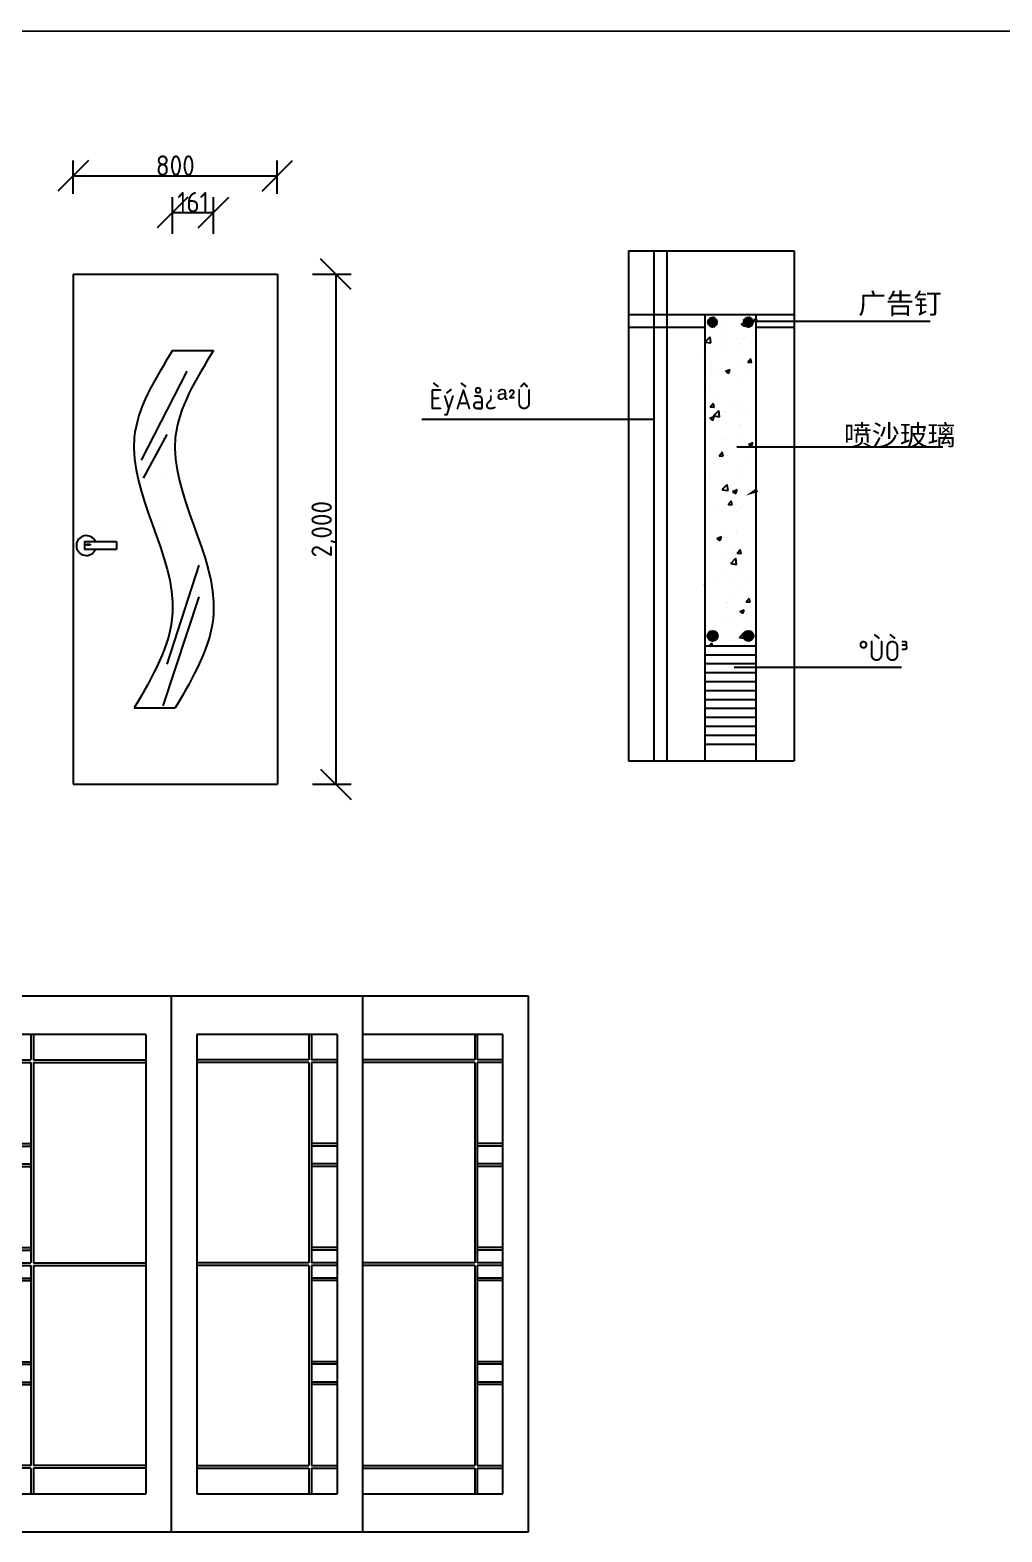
# Model space of a CAD drawing. Extents: x -42728 to 99010, y -18674 to 47645.
# Drawn here: x 32458 to 36268, y 11447 to 17334 of the extents above; entities that cross this region are included whole.
import ezdxf

# ---------------------------------------------------------------- set-up
doc = ezdxf.new("R2010")
doc.units = 0
doc.header["$LTSCALE"] = 100
doc.header["$MEASUREMENT"] = 0
doc.layers.get('0').update_dxf_attribs({"linetype": 'CONTINUOUS'})
doc.layers.get('DEFPOINTS').update_dxf_attribs({"linetype": 'CONTINUOUS'})
for name, color, linetype in [('3', 4, 'CONTINUOUS'), ('JIAJU', 7, 'CONTINUOUS'), ('LAYER4', 4, 'CONTINUOUS')]:
    doc.layers.add(name, color=color, linetype=linetype)
doc.styles.get("Standard").update_dxf_attribs({"font": 'ISOCP'})
doc.dimstyles.get("Standard").update_dxf_attribs({"dimtxt": 2.5, "dimasz": 2.5, "dimexe": 1.25, "dimexo": 0.625, "dimtad": 1, "dimdec": 4, "dimdsep": 46, "dimlunit": 6, "dimtxsty": 'Standard', "dimcen": 2.5, "dimadec": 0, "dimazin": 0, "dimtfac": 1, "dimtdec": 4, "dimtmove": 0, "dimatfit": 3, "dimfxl": 1, "dimtolj": 1, "dimtzin": 0, "dimarcsym": 0})

# ---------------------------------------------------------------- blocks, each defined once
blk = doc.blocks.new('_OBLIQUE')
at = {"color": 0, "linetype": 'ByBlock'}
blk.add_line((-0.5, -0.5), (0.5, 0.5), dxfattribs=at)
blk = doc.blocks.new('*D915')
at = {"color": 2, "linetype": 'ByBlock', "transparency": 16777216}
for p, q in [((33564.9, 16377.5), (33716.8, 16377.5)), ((33656.8, 16377.5), (33656.8, 14377.5)), ((33564.9, 14377.5), (33716.8, 14377.5))]:
    blk.add_line(p, q, dxfattribs=at)
at = {"layer": 'DEFPOINTS', "color": 0, "linetype": 'ByBlock', "transparency": 16777216}
for p in [(32864.9, 16377.5), (32864.9, 14377.5), (33656.8, 14377.5)]:
    blk.add_point(p, dxfattribs=at)
at = {"color": 2, "linetype": 'ByBlock', "transparency": 16777216, "xscale": 120, "yscale": 120, "zscale": 120}
for p, rotation in [((33656.8, 16377.5), 90), ((33656.8, 14377.5), 270)]:
    blk.add_blockref('_OBLIQUE', p, dxfattribs=dict(at, rotation=rotation))
at = {"color": 1, "linetype": 'ByBlock', "transparency": 16777216, "insert": (33610.2, 15377.5), "char_height": 80, "attachment_point": 5, "rotation": 90}
blk.add_mtext('\\A1;2,000', dxfattribs=at)
blk = doc.blocks.new('*D916')
at = {"color": 2, "linetype": 'ByBlock', "transparency": 16777216}
for p, q in [((33016.3, 16535.2), (33016.3, 16678.9)), ((33177.1, 16535.2), (33177.1, 16678.9)), ((33016.3, 16618.9), (33177.1, 16618.9))]:
    blk.add_line(p, q, dxfattribs=at)
at = {"layer": 'DEFPOINTS', "color": 0, "linetype": 'ByBlock', "transparency": 16777216}
for p in [(33177.1, 16618.9), (33016.3, 15835.2), (33177.1, 15835.2)]:
    blk.add_point(p, dxfattribs=at)
at = {"color": 2, "linetype": 'ByBlock', "transparency": 16777216, "xscale": 120, "yscale": 120, "zscale": 120, "rotation": 180}
blk.add_blockref('_OBLIQUE', (33016.3, 16618.9), dxfattribs=at)
at = {"color": 2, "linetype": 'ByBlock', "transparency": 16777216, "xscale": 120, "yscale": 120, "zscale": 120}
blk.add_blockref('_OBLIQUE', (33177.1, 16618.9), dxfattribs=at)
at = {"color": 1, "linetype": 'ByBlock', "transparency": 16777216, "insert": (33096.7, 16659.5), "char_height": 80, "attachment_point": 5}
blk.add_mtext('\\A1;161', dxfattribs=at)
blk = doc.blocks.new('*D917')
at = {"color": 2, "linetype": 'ByBlock', "transparency": 16777216}
for p, q in [((32627.1, 16692), (32627.1, 16822.1)), ((33427.1, 16692), (33427.1, 16822.1)), ((32627.1, 16762.1), (33427.1, 16762.1))]:
    blk.add_line(p, q, dxfattribs=at)
at = {"layer": 'DEFPOINTS', "color": 0, "linetype": 'ByBlock', "transparency": 16777216}
for p in [(33427.1, 16762.1), (32627.1, 15992), (33427.1, 15992)]:
    blk.add_point(p, dxfattribs=at)
at = {"color": 2, "linetype": 'ByBlock', "transparency": 16777216, "xscale": 120, "yscale": 120, "zscale": 120, "rotation": 180}
blk.add_blockref('_OBLIQUE', (32627.1, 16762.1), dxfattribs=at)
at = {"color": 2, "linetype": 'ByBlock', "transparency": 16777216, "xscale": 120, "yscale": 120, "zscale": 120}
blk.add_blockref('_OBLIQUE', (33427.1, 16762.1), dxfattribs=at)
at = {"color": 1, "linetype": 'ByBlock', "transparency": 16777216, "insert": (33027.1, 16802.7), "char_height": 80, "attachment_point": 5}
blk.add_mtext('\\A1;800', dxfattribs=at)
blk = doc.blocks.new('A$C28B323F6')
at = {"layer": 'JIAJU'}
for p, q in [((0, 2100), (0, 0)), ((2800, 2100), (0, 2100)), ((650, 2100), (650, 0)), ((1400, 2100), (1400, 0)), ((2150, 2100), (2150, 0)), ((2800, 0), (2800, 2100)), ((100, 1950), (100, 150)), ((650, 1950), (100, 1950)), ((200, 1950), (200, 1850)), ((210, 1950), (210, 1850)), ((750, 1950), (750, 150)), ((1300, 1950), (750, 1950)), ((850, 1950), (850, 1850)), ((860, 1950), (860, 1850)), ((1300, 1950), (1300, 150)), ((1500, 1950), (1500, 150)), ((2050, 1950), (1500, 1950)), ((1940, 1950), (1940, 1850)), ((1950, 1950), (1950, 1850)), ((2050, 1950), (2050, 150)), ((2700, 1950), (2150, 1950)), ((2590, 1950), (2590, 1850)), ((2600, 1950), (2600, 1850)), ((2700, 150), (2700, 1950)), ((100, 1850), (200, 1850)), ((100, 1840), (200, 1840)), ((200, 1840), (200, 1055)), ((210, 1850), (650, 1850)), ((210, 1840), (210, 1055)), ((210, 1840), (650, 1840)), ((750, 1850), (850, 1850)), ((750, 1840), (850, 1840)), ((850, 1840), (850, 1055)), ((860, 1850), (1300, 1850)), ((860, 1840), (860, 1055)), ((860, 1840), (1300, 1840)), ((1940, 1850), (1500, 1850)), ((1940, 1840), (1500, 1840)), ((1940, 1840), (1940, 1055)), ((2050, 1850), (1950, 1850)), ((1950, 1840), (1950, 1055)), ((2050, 1840), (1950, 1840)), ((2590, 1850), (2150, 1850)), ((2590, 1840), (2150, 1840)), ((2590, 1840), (2590, 1055)), ((2700, 1850), (2600, 1850)), ((2600, 1840), (2600, 1055)), ((2700, 1840), (2600, 1840)), ((100, 1522.6), (200, 1522.6)), ((100, 1512.6), (200, 1512.6)), ((750, 1522.6), (850, 1522.6)), ((750, 1512.6), (850, 1512.6)), ((2050, 1522.6), (1950, 1522.6)), ((2050, 1512.6), (1950, 1512.6)), ((2700, 1522.6), (2600, 1522.6)), ((2700, 1512.6), (2600, 1512.6)), ((100, 1442.6), (200, 1442.6)), ((100, 1432.6), (200, 1432.6)), ((750, 1442.6), (850, 1442.6)), ((750, 1432.6), (850, 1432.6)), ((2050, 1442.6), (1950, 1442.6)), ((2050, 1432.6), (1950, 1432.6)), ((2700, 1442.6), (2600, 1442.6)), ((2700, 1432.6), (2600, 1432.6)), ((100, 1115), (200, 1115)), ((100, 1105), (200, 1105)), ((750, 1115), (850, 1115)), ((750, 1105), (850, 1105)), ((2050, 1115), (1950, 1115)), ((2050, 1105), (1950, 1105)), ((2700, 1115), (2600, 1115)), ((2700, 1105), (2600, 1105)), ((100, 1055), (200, 1055)), ((100, 1045), (200, 1045)), ((200, 1045), (200, 260)), ((210, 1055), (650, 1055)), ((210, 1045), (210, 260)), ((210, 1045), (650, 1045)), ((750, 1055), (850, 1055)), ((750, 1045), (850, 1045)), ((850, 1045), (850, 260)), ((860, 1055), (1300, 1055)), ((860, 1045), (860, 260)), ((860, 1045), (1300, 1045)), ((1940, 1055), (1500, 1055)), ((1940, 1045), (1500, 1045)), ((1940, 1045), (1940, 260)), ((2050, 1055), (1950, 1055)), ((1950, 1045), (1950, 260)), ((2050, 1045), (1950, 1045)), ((2590, 1055), (2150, 1055)), ((2590, 1045), (2150, 1045)), ((2590, 1045), (2590, 260)), ((2700, 1055), (2600, 1055)), ((2600, 1045), (2600, 260)), ((2700, 1045), (2600, 1045)), ((100, 995), (200, 995)), ((100, 985), (200, 985)), ((750, 995), (850, 995)), ((750, 985), (850, 985)), ((2050, 995), (1950, 995)), ((2050, 985), (1950, 985)), ((2700, 995), (2600, 995)), ((2700, 985), (2600, 985)), ((100, 667.4), (200, 667.4)), ((100, 657.4), (200, 657.4)), ((750, 667.4), (850, 667.4)), ((750, 657.4), (850, 657.4)), ((2050, 667.4), (1950, 667.4)), ((2050, 657.4), (1950, 657.4)), ((2700, 667.4), (2600, 667.4)), ((2700, 657.4), (2600, 657.4)), ((100, 587.4), (200, 587.4)), ((100, 577.4), (200, 577.4)), ((750, 587.4), (850, 587.4)), ((750, 577.4), (850, 577.4)), ((2050, 587.4), (1950, 587.4)), ((2050, 577.4), (1950, 577.4)), ((2700, 587.4), (2600, 587.4)), ((2700, 577.4), (2600, 577.4)), ((200, 260), (100, 260)), ((200, 250), (100, 250)), ((200, 250), (200, 150)), ((650, 260), (210, 260)), ((210, 250), (210, 150)), ((650, 250), (210, 250)), ((850, 260), (750, 260)), ((850, 250), (750, 250)), ((850, 250), (850, 150)), ((1300, 260), (860, 260)), ((1300, 250), (860, 250)), ((860, 250), (860, 150)), ((1500, 260), (1940, 260)), ((1500, 250), (1940, 250)), ((1940, 250), (1940, 150)), ((1950, 260), (2050, 260)), ((1950, 250), (1950, 150)), ((1950, 250), (2050, 250)), ((2150, 260), (2590, 260)), ((2150, 250), (2590, 250)), ((2590, 250), (2590, 150)), ((2600, 260), (2700, 260)), ((2600, 250), (2700, 250)), ((2600, 250), (2600, 150)), ((100, 150), (650, 150)), ((750, 150), (1300, 150)), ((1500, 150), (2050, 150)), ((2150, 150), (2700, 150)), ((0, 0), (2800, 0))]:
    blk.add_line(p, q, dxfattribs=at)

msp = doc.modelspace()

# ---------------------------------------------------------------- hatches: boundary and pattern name
h = msp.add_hatch()
h.set_pattern_fill('ANSI38', color=2, style=0)
h.set_pattern_definition([(45, (-60706.6063, 6759.1994), (-2.24506403, 2.24506403), []), (135, (-60706.6063, 6759.1994), (-6.73519209, 2.24506403), [7.9375, -4.7625])])
h.paths.add_polyline_path([(35153.39365, 14959.19936, 1), (35113.39365, 14959.19936, 1)])
h.paths.add_polyline_path([(35293.39365, 14959.19936, 1), (35253.39365, 14959.19936, 1)])

# ---------------------------------------------------------------- linework, layer by layer
msp.add_line((5720.2478, 17333.99018), (36688.13139, 17329.67949))
at = {"color": 2}
for p, q in [((34803.39365, 16469.19936), (34803.39365, 14469.19936)), ((34803.39365, 16469.19936), (35453.39365, 16469.19936)), ((34903.39365, 16469.19936), (34903.39365, 14469.19936)), ((34953.39365, 16469.19936), (34953.39365, 14469.19936)), ((35453.39365, 16469.19936), (35453.39365, 14469.19936)), ((34803.39365, 16219.19936), (35453.39365, 16219.19936)), ((35103.39365, 16219.19936), (35103.39365, 14469.19936)), ((35113.40128, 16189.7517), (35132.84132, 16209.19173)), ((35117.21659, 16189.07688), (35113.68615, 16192.60733)), ((35113.72323, 16185.58352), (35137.0095, 16208.86979)), ((35114.29488, 16195.13542), (35127.45759, 16208.29814)), ((35114.97153, 16195.81207), (35114.63848, 16196.14512)), ((35114.70539, 16182.07555), (35140.51747, 16207.88763)), ((35121.70672, 16193.56701), (35116.09406, 16199.17967)), ((35116.16385, 16179.04388), (35143.54913, 16206.42917)), ((35119.46166, 16200.3022), (35117.90786, 16201.856)), ((35118.01857, 16176.40847), (35146.18454, 16204.57445)), ((35123.95178, 16186.83182), (35118.33912, 16192.44448)), ((35120.23663, 16174.13641), (35148.45661, 16202.35639)), ((35126.19685, 16198.05714), (35120.58419, 16203.6698)), ((35123.95178, 16204.79233), (35122.66554, 16206.07857)), ((35122.81589, 16172.22553), (35150.36748, 16199.77713)), ((35128.44191, 16191.32195), (35122.82925, 16196.93461)), ((35130.68698, 16184.58675), (35125.07432, 16190.19941)), ((35130.68698, 16202.54727), (35125.61117, 16207.62307)), ((35125.78406, 16170.70358), (35151.88944, 16196.80896)), ((35126.19752, 16189.94131), (35126.19752, 16189.94131)), ((35132.93204, 16195.81207), (35127.31938, 16201.42473)), ((35129.21201, 16169.6414), (35152.95161, 16193.38101)), ((35135.1771, 16189.07688), (35129.56444, 16194.68954)), ((35137.42217, 16200.3022), (35131.80951, 16205.91486)), ((35135.1771, 16207.03739), (35133.01865, 16209.19585)), ((35133.26054, 16169.19981), (35153.39321, 16189.33247)), ((35139.66723, 16193.56701), (35134.05457, 16199.17967)), ((35141.9123, 16186.83182), (35136.29964, 16192.44448)), ((35141.9123, 16204.79233), (35138.05638, 16208.64824)), ((35144.15736, 16198.05714), (35138.5447, 16203.6698)), ((35146.40242, 16191.32195), (35140.78976, 16196.93461)), ((35148.64749, 16184.58675), (35143.03483, 16190.19941)), ((35150.89255, 16195.81207), (35145.27989, 16201.42473)), ((35153.13762, 16189.07688), (35147.52496, 16194.68954)), ((35253.4427, 16190.59914), (35271.99387, 16209.15032)), ((35254.1655, 16191.32195), (35253.5781, 16191.90934)), ((35253.60861, 16186.27493), (35276.31808, 16208.9844)), ((35254.4906, 16182.66679), (35279.92623, 16208.10242)), ((35254.72323, 16196.3698), (35266.22321, 16207.86979)), ((35260.90069, 16189.07688), (35255.28803, 16194.68954)), ((35258.65563, 16195.81207), (35255.78497, 16198.68273)), ((35255.87132, 16179.55738), (35283.03563, 16206.7217)), ((35256.61045, 16207.8256), (35256.61045, 16207.8256)), ((35257.65836, 16176.8543), (35285.73872, 16204.93465)), ((35263.14575, 16200.3022), (35259.68545, 16203.76251)), ((35265.39082, 16193.56701), (35259.77816, 16199.17967)), ((35259.81217, 16174.51797), (35288.07504, 16202.78085)), ((35267.63588, 16186.83182), (35262.02322, 16192.44448)), ((35262.32548, 16172.54116), (35290.05185, 16200.26753)), ((35269.88095, 16198.05714), (35264.26829, 16203.6698)), ((35267.63588, 16204.79233), (35265.05164, 16207.37657)), ((35265.22019, 16170.94575), (35291.64727, 16197.37282)), ((35272.12601, 16191.32195), (35266.51335, 16196.93461)), ((35268.55746, 16169.79289), (35292.80013, 16194.03555)), ((35274.37107, 16202.54727), (35268.75841, 16208.15993)), ((35274.37107, 16184.58675), (35268.75841, 16190.19941)), ((35268.85627, 16192.97185), (35985.5795, 16192.97185)), ((35276.61614, 16195.81207), (35271.00348, 16201.42473)), ((35272.47517, 16169.22046), (35293.37255, 16190.11785)), ((35278.8612, 16189.07688), (35273.24854, 16194.68954)), ((35281.10627, 16200.3022), (35275.49361, 16205.91486)), ((35278.8612, 16207.03739), (35277.03317, 16208.86542)), ((35283.35133, 16193.56701), (35277.73867, 16199.17967)), ((35285.59639, 16186.83182), (35279.98373, 16192.44448)), ((35287.84146, 16198.05714), (35282.2288, 16203.6698)), ((35290.08652, 16191.32195), (35284.47386, 16196.93461)), ((35285.59639, 16204.79233), (35284.67432, 16205.7144)), ((35292.33159, 16184.58675), (35286.71893, 16190.19941)), ((35289.90869, 16200.48004), (35288.96399, 16201.42473)), ((35293.05971, 16192.83888), (35291.20905, 16194.68954)), ((35303.39365, 16219.19936), (35303.39365, 14469.19936)), ((34803.39365, 16169.19936), (35103.39365, 16169.19936)), ((35103.79746, 16111.41046), (35123.58113, 16132.0293)), ((35119.46166, 16182.34169), (35113.849, 16187.95435)), ((35121.70672, 16175.6065), (35116.09406, 16181.21916)), ((35126.19685, 16180.09663), (35120.58419, 16185.70929)), ((35128.44191, 16173.36143), (35122.82925, 16178.97409)), ((35126.40749, 16107.87537), (35123.60126, 16131.99769)), ((35127.0967, 16170.21652), (35125.07432, 16172.2389)), ((35132.93204, 16177.85156), (35127.31938, 16183.46422)), ((35135.1771, 16171.11637), (35129.56444, 16176.72903)), ((35137.42217, 16182.34169), (35131.80951, 16187.95435)), ((35132.58774, 16169.21561), (35131.80951, 16169.99384)), ((35139.66723, 16175.6065), (35134.05457, 16181.21916)), ((35140.33941, 16170.44419), (35136.29964, 16174.48397)), ((35138.38241, 16169.83155), (35152.76147, 16184.21061)), ((35144.15736, 16180.09663), (35138.5447, 16185.70929)), ((35146.05028, 16173.71357), (35140.78976, 16178.97409)), ((35143.39443, 16171.8793), (35143.03483, 16172.2389)), ((35150.27286, 16178.47125), (35145.27989, 16183.46422)), ((35148.34187, 16175.91212), (35147.52496, 16176.72903)), ((35152.90757, 16184.8168), (35149.77002, 16187.95435)), ((35182.5885, 16159.53738), (35182.5885, 16159.53738)), ((35191.91248, 16186.0529), (35191.91248, 16186.0529)), ((35245.44019, 16180.61836), (35258.07473, 16172.09626)), ((35245.54535, 16180.61125), (35256.26946, 16184.72785)), ((35256.41056, 16184.58675), (35253.46309, 16187.53423)), ((35258.65563, 16177.85156), (35254.88426, 16181.62293)), ((35263.14575, 16182.34169), (35257.53309, 16187.95435)), ((35258.08006, 16172.1415), (35260.67286, 16179.8688)), ((35265.39082, 16175.6065), (35259.77816, 16181.21916)), ((35265.81722, 16170.68997), (35262.02322, 16174.48397)), ((35269.88095, 16180.09663), (35264.26829, 16185.70929)), ((35272.12601, 16173.36143), (35266.51335, 16178.97409)), ((35271.72851, 16169.2688), (35268.75841, 16172.2389)), ((35276.61614, 16177.85156), (35271.00348, 16183.46422)), ((35278.8612, 16171.11637), (35273.24854, 16176.72903)), ((35281.10627, 16182.34169), (35275.49361, 16187.95435)), ((35276.10363, 16169.38381), (35275.49361, 16169.99384)), ((35277.33675, 16169.59192), (35293.0011, 16185.25627)), ((35283.35133, 16175.6065), (35277.73867, 16181.21916)), ((35282.87702, 16171.59068), (35279.98373, 16174.48397)), ((35287.84146, 16180.09663), (35282.2288, 16185.70929)), ((35287.9568, 16175.49116), (35284.47386, 16178.97409)), ((35285.56191, 16173.32695), (35289.26606, 16177.0311)), ((35291.57086, 16180.85735), (35288.96399, 16183.46422)), ((35303.39365, 16169.19936), (35453.39365, 16169.19936)), ((35103.84836, 16111.19993), (35126.43828, 16107.69637)), ((35123.10891, 16105.38627), (35123.10891, 16105.38627)), ((35125.09281, 16085.87233), (35125.09281, 16085.87233)), ((35182.20222, 16125.04701), (35182.20222, 16125.04701)), ((35188.67913, 16094.24363), (35188.67913, 16094.24363)), ((35235.75758, 16090.92848), (35235.75758, 16090.92848)), ((35243.45074, 16103.76741), (35243.45074, 16103.76741)), ((35253.52184, 16123.27056), (35253.52184, 16123.27056)), ((35284.87704, 16106.90832), (35284.87704, 16106.90832)), ((35103.89808, 16045.71184), (35103.39365, 16048.44654)), ((35103.39365, 16046.40025), (35103.89301, 16046.35657)), ((35120.02031, 16020.83123), (35120.02031, 16020.83123)), ((35250.43324, 16038.71552), (35250.43324, 16038.71552)), ((35270.89509, 16031.74578), (35286.0771, 16030.41752)), ((35271.15664, 16031.7412), (35283.40174, 16046.33434)), ((35286.08192, 16029.77156), (35283.14514, 16045.69297)), ((35121.85947, 15994.06305), (35121.85947, 15994.06305)), ((35131.6691, 15995.93617), (35131.6691, 15995.93617)), ((35183.63816, 15996.43039), (35196.2727, 15987.90829)), ((35183.74374, 15996.42282), (35201.52845, 16003.24973)), ((35192.32661, 15989.45216), (35192.32661, 15989.45216)), ((35196.27785, 15987.95354), (35201.42804, 16003.30254)), ((35218.05738, 16006.72775), (35218.05738, 16006.72775)), ((35247.34464, 15954.16049), (35247.34464, 15954.16049)), ((35267.25969, 15990.20743), (35267.25969, 15990.20743)), ((35116.93171, 15936.27619), (35116.93171, 15936.27619)), ((35151.23772, 15906.54717), (35151.23772, 15906.54717)), ((35113.8431, 15851.72116), (35113.8431, 15851.72116)), ((35123.95383, 15856.62818), (35139.13584, 15855.29992)), ((35124.21539, 15856.62344), (35136.4605, 15871.21658)), ((35139.13942, 15854.65487), (35136.20264, 15870.57629)), ((35137.47236, 15821.94201), (35157.25604, 15842.56085)), ((35160.08234, 15818.40755), (35157.2761, 15842.52986)), ((35181.83974, 15837.89973), (35181.83974, 15837.89973)), ((35217.79768, 15860.41422), (35217.79768, 15860.41422)), ((35244.25603, 15869.60545), (35244.25603, 15869.60545)), ((33993.39365, 15809.19936), (34903.39365, 15809.19936)), ((35121.83614, 15812.24242), (35134.47067, 15803.72032)), ((35121.94214, 15812.23438), (35139.72684, 15819.06129)), ((35134.47565, 15803.76558), (35139.62583, 15819.11457)), ((35135.76244, 15832.02444), (35135.76244, 15832.02444)), ((35137.52283, 15821.73204), (35160.11275, 15818.22847)), ((35241.16743, 15785.05041), (35241.16743, 15785.05041)), ((35242.70198, 15782.12976), (35242.70198, 15782.12976)), ((35244.83185, 15827.48547), (35244.83185, 15827.48547)), ((35271.35304, 15826.2957), (35271.35304, 15826.2957)), ((35110.7545, 15767.16612), (35110.7545, 15767.16612)), ((35167.26456, 15731.30339), (35167.26456, 15731.30339)), ((35178.01219, 15727.3049), (35178.01219, 15727.3049)), ((35241.5985, 15735.6762), (35241.5985, 15735.6762)), ((35302.85515, 15725.57464), (35302.85515, 15725.57464)), ((35107.6659, 15682.61108), (35107.6659, 15682.61108)), ((35159.19666, 15665.57153), (35174.37866, 15664.24328)), ((35159.45881, 15665.56659), (35171.70392, 15680.15974)), ((35174.38075, 15663.5979), (35171.44397, 15679.51931)), ((35191.57785, 15667.81452), (35191.57785, 15667.81452)), ((35228.1912, 15700.34545), (36036.4111, 15700.34545)), ((35238.07883, 15700.49537), (35238.07883, 15700.49537)), ((35273.45053, 15709.97723), (35286.08506, 15701.45513)), ((35273.55702, 15709.96887), (35291.34172, 15716.79578)), ((35286.08993, 15701.50047), (35291.24012, 15716.84947)), ((35111.19253, 15627.12432), (35111.19253, 15627.12432)), ((35117.80255, 15601.51018), (35117.80255, 15601.51018)), ((35174.77884, 15635.49562), (35174.77884, 15635.49562)), ((35234.99022, 15615.94033), (35234.99022, 15615.94033)), ((35270.97675, 15648.16032), (35270.97675, 15648.16032)), ((35104.57729, 15598.05604), (35104.57729, 15598.05604)), ((35171.14727, 15532.47355), (35190.93095, 15553.0924)), ((35171.3579, 15567.39166), (35171.3579, 15567.39166)), ((35193.75719, 15528.93972), (35190.95095, 15553.06204)), ((35204.15709, 15547.97974), (35204.15709, 15547.97974)), ((35253.39314, 15595.78144), (35253.39314, 15595.78144)), ((35107.95918, 15535.31505), (35107.95918, 15535.31505)), ((35171.1973, 15532.26414), (35193.78723, 15528.76058)), ((35181.09098, 15516.26209), (35181.09098, 15516.26209)), ((35194.70224, 15474.50975), (35206.94734, 15489.10289)), ((35209.62209, 15472.54093), (35206.68531, 15488.46234)), ((35211.6485, 15525.78926), (35224.28303, 15517.26716)), ((35211.75541, 15525.78043), (35229.54012, 15532.60734)), ((35224.28773, 15517.31251), (35229.43791, 15532.6615)), ((35231.90162, 15531.38529), (35231.90162, 15531.38529)), ((35137.33743, 15447.79917), (35137.33743, 15447.79917)), ((35194.43948, 15474.51489), (35209.62149, 15473.18664)), ((35202.86002, 15466.6706), (35202.86002, 15466.6706)), ((35228.81302, 15446.83025), (35228.81302, 15446.83025)), ((35241.95322, 15460.49212), (35241.95322, 15460.49212)), ((35297.75122, 15468.91804), (35297.75122, 15468.91804)), ((35230.93156, 15368.73747), (35230.93156, 15368.73747)), ((35294.51788, 15377.10877), (35294.51788, 15377.10877)), ((35149.84647, 15341.60129), (35162.481, 15333.07919)), ((35149.9538, 15341.592), (35167.73851, 15348.41891)), ((35153.39801, 15336.8774), (35153.39801, 15336.8774)), ((35162.48552, 15333.12454), (35167.63571, 15348.47354)), ((35190.82909, 15346.17687), (35190.82909, 15346.17687)), ((35225.72441, 15362.27521), (35225.72441, 15362.27521)), ((35288.9886, 15331.14865), (35288.9886, 15331.14865)), ((35164.1119, 15268.55689), (35164.1119, 15268.55689)), ((35204.82218, 15243.0051), (35224.60586, 15263.62395)), ((35206.95337, 15302.75887), (35206.95337, 15302.75887)), ((35222.63581, 15277.72017), (35222.63581, 15277.72017)), ((35227.43204, 15239.4719), (35224.6258, 15263.59422)), ((35227.69822, 15276.92819), (35227.69822, 15276.92819)), ((35229.68231, 15283.45825), (35244.86432, 15282.12999)), ((35229.94566, 15283.4529), (35242.19076, 15298.04605)), ((35244.86343, 15281.48396), (35241.92665, 15297.40537)), ((35180.34222, 15194.62444), (35180.34222, 15194.62444)), ((35204.87178, 15242.79625), (35227.4617, 15239.29269)), ((35219.54721, 15193.16514), (35219.54721, 15193.16514)), ((35238.45548, 15202.03782), (35238.45548, 15202.03782)), ((35257.07647, 15189.41231), (35257.07647, 15189.41231)), ((35301.46086, 15239.3361), (35303.39365, 15238.03241)), ((35301.56868, 15239.32648), (35303.39365, 15240.02702)), ((35103.39365, 15157.01413), (35105.8335, 15164.28558)), ((35103.39365, 15163.25422), (35105.93691, 15164.23048)), ((35160.87855, 15176.74762), (35160.87855, 15176.74762)), ((35241.20446, 15138.85447), (35241.20446, 15138.85447)), ((35188.99347, 15072.24461), (35188.99347, 15072.24461)), ((35190.2568, 15089.23174), (35190.2568, 15089.23174)), ((35216.4586, 15108.6101), (35216.4586, 15108.6101)), ((35264.92513, 15092.4016), (35280.10714, 15091.07335)), ((35265.18908, 15092.39606), (35277.43418, 15106.9892)), ((35280.10476, 15090.42698), (35277.16798, 15106.3484)), ((35453.39365, 15097.33336), (35455.25365, 15097.33336)), ((35106.95823, 15043.85483), (35106.95823, 15043.85483)), ((35190.08034, 15024.53923), (35190.08034, 15024.53923)), ((35213.37, 15024.05506), (35213.37, 15024.05506)), ((35239.65883, 15055.14813), (35252.29337, 15046.62603)), ((35239.76708, 15055.13805), (35257.55179, 15061.96496)), ((35242.54883, 15038.12609), (35242.54883, 15038.12609)), ((35252.29761, 15046.67147), (35257.44779, 15062.02047)), ((35123.43714, 14989.05116), (35123.43714, 14989.05116)), ((35238.49708, 14953.53665), (35258.28076, 14974.15549)), ((35238.54625, 14953.32836), (35255.27354, 14950.73405)), ((35258.4861, 14972.53222), (35258.30065, 14974.12639)), ((35283.85094, 15010.17004), (35283.85094, 15010.17004)), ((35303.39365, 14919.19936), (35103.39365, 14919.19936)), ((35119.8598, 14919.19936), (35130.49294, 14931.87144)), ((35132.4449, 14919.19936), (35130.22548, 14931.23171)), ((35210.2814, 14939.50002), (35210.2814, 14939.50002)), ((35274.05094, 14937.40503), (35274.05094, 14937.40503)), ((35303.39365, 14884.19936), (35103.39365, 14884.19936)), ((35303.39365, 14849.19936), (35103.39365, 14849.19936)), ((35218.02468, 14836.97903), (35873.75031, 14836.97903)), ((35303.39365, 14814.19936), (35103.39365, 14814.19936)), ((35303.39365, 14779.19936), (35103.39365, 14779.19936)), ((35303.39365, 14744.19936), (35103.39365, 14744.19936)), ((35303.39365, 14709.19936), (35103.39365, 14709.19936)), ((35303.39365, 14674.19936), (35103.39365, 14674.19936)), ((35303.39365, 14639.19936), (35103.39365, 14639.19936)), ((35303.39365, 14604.19936), (35103.39365, 14604.19936)), ((35303.39365, 14569.19936), (35103.39365, 14569.19936)), ((35303.39365, 14534.19936), (35103.39365, 14534.19936)), ((34803.39365, 14469.19936), (35453.39365, 14469.19936))]:
    msp.add_line(p, q, dxfattribs=at)
for centre in [(35133.39365, 14959.19936), (35273.39365, 14959.19936)]:
    msp.add_circle(centre, 20, dxfattribs=at)
for points in [[(35312.07115, 16193.33957), (35263.39365, 16179.19936), (35304.85392, 16208.36253)], [(35312.09157, 15523.26908), (35263.39365, 15509.19936), (35304.8961, 15538.30247)]]:
    msp.add_solid(points, dxfattribs=at)
at = {"layer": '3'}
for p, q in [((32627.14575, 16377.50064), (32627.14575, 14377.50064)), ((33427.14575, 16377.50064), (33427.14575, 14377.50064)), ((32866.29249, 14677.50064), (33027.14575, 14677.50064)), ((32627.14575, 14377.50064), (33427.14575, 14377.50064))]:
    msp.add_line(p, q, dxfattribs=at)
at = {"layer": '3', "color": 4}
for p, q in [((32627.14575, 16377.50064), (33427.14575, 16377.50064)), ((33016.29249, 16077.50064), (33177.14575, 16077.50064)), ((33072.16679, 15997.39807), (32893.38539, 15647.89093)), ((32890.25361, 15754.8965), (32890.25361, 15754.8965)), ((32890.25361, 15754.8965), (32890.25361, 15754.8965)), ((32890.25361, 15754.8965), (32890.25361, 15754.8965)), ((32897.81031, 15760.69495), (32897.81031, 15760.69495)), ((32994.43593, 15748.85971), (32901.15862, 15577.98961)), ((32929.54053, 15759.09564), (32929.54053, 15759.09564)), ((32884.89609, 15683.30231), (32884.89609, 15683.30231)), ((32884.89609, 15683.30231), (32884.89609, 15683.30231)), ((32884.89609, 15683.30231), (32884.89609, 15683.30231)), ((32983.73533, 15581.59809), (32983.73533, 15581.59809)), ((32983.73533, 15581.59809), (32983.73533, 15581.59809)), ((32983.73533, 15581.59809), (32983.73533, 15581.59809)), ((32898.25377, 15510.18988), (32898.25377, 15510.18988)), ((32898.25377, 15510.18988), (32898.25377, 15510.18988)), ((32898.25377, 15510.18988), (32898.25377, 15510.18988)), ((32933.90937, 15399.39996), (32933.90937, 15399.39996)), ((32933.90937, 15399.39996), (32933.90937, 15399.39996)), ((32933.90937, 15399.39996), (32933.90937, 15399.39996)), ((32956.7847, 15415.9711), (32956.7847, 15415.9711)), ((32956.7847, 15415.9711), (32956.7847, 15415.9711)), ((32956.7847, 15415.9711), (32956.7847, 15415.9711)), ((32980.19326, 15394.52111), (32980.19326, 15394.52111)), ((32980.19326, 15394.52111), (32980.19326, 15394.52111)), ((32980.19326, 15394.52111), (32980.19326, 15394.52111)), ((32987.46473, 15365.28143), (32987.46473, 15365.28143)), ((32987.46473, 15365.28143), (32987.46473, 15365.28143)), ((32987.46473, 15365.28143), (32987.46473, 15365.28143)), ((32671.4511, 15329.22458), (32671.4511, 15298.39633)), ((32671.4511, 15329.22458), (32797.01538, 15329.22458)), ((32679.68913, 15314.55671), (32679.68913, 15318.6713)), ((32679.68913, 15318.6713), (32693.4197, 15318.6713)), ((32693.4197, 15314.55671), (32679.68913, 15314.55671)), ((32693.4197, 15318.6713), (32693.4197, 15314.55671)), ((32797.01538, 15329.22458), (32797.01538, 15298.39633)), ((32797.01538, 15298.39633), (32671.4511, 15298.39633)), ((33118.80568, 15236.24941), (32994.43593, 14847.90841)), ((33118.80568, 15111.98036), (32978.88948, 14684.80524)), ((33030.26805, 14899.93213), (33030.26805, 14899.93213)), ((33030.26805, 14899.93213), (33030.26805, 14899.93213)), ((33030.26805, 14899.93213), (33030.26805, 14899.93213))]:
    msp.add_line(p, q, dxfattribs=at)
msp.add_arc((32678.37545, 15313.45788), 38.99932, 23.846108333, 337.281724229, dxfattribs=at)
for points in [[(33016.29249, 16077.50064), (32866.29249, 15736.34333), (33016.29249, 15049.84571), (32866.29249, 14677.50064)], [(33177.14575, 16077.50064), (33027.14575, 15736.34333), (33177.14575, 15049.84571), (33027.14575, 14677.50064)]]:
    msp.add_spline(points, degree=3, dxfattribs=at)

# ---------------------------------------------------------------- block references
msp.add_blockref('A$C28B323F6', (31611.027, 11447.08921))

# ---------------------------------------------------------------- texts
at = {"color": 1}
for s, p in [('广告钉', (35704.01865, 16222.0489)), ('喷沙玻璃', (35648.64117, 15706.22805))]:
    msp.add_text(s, height=80, dxfattribs=at).set_placement(p)
at = {"color": 1, "char_height": 80, "width": 865, "attachment_point": 1}
for s, insert in [('ÈýÀå¿ª²Û', (34023.69473, 15926.65408)), ('°ÙÒ³', (35704.01865, 14940.57239))]:
    msp.add_mtext(s, dxfattribs=dict(at, insert=insert))

# ---------------------------------------------------------------- dimensions: what is measured, and where the dimension line sits
at = {"color": 1}
dim = msp.add_linear_dim(base=(33656.84697, 14377.50064), p1=(32864.92272, 16377.50064), p2=(32864.92272, 14377.50064), angle=90, dimstyle='Standard', override={"dimtxt": 80, "dimasz": 120, "dimexe": 60, "dimexo": 700, "dimdec": 0, "dimblk1": 'OBLIQUE', "dimblk2": 'OBLIQUE', "dimsah": 1, "dimclrd": 2, "dimclre": 2, "dimclrt": 1, "dimtdec": 0, "dimtmove": 1}, dxfattribs=at)
dim.commit()
dim.dimension.update_dxf_attribs({"geometry": '*D915', "text_midpoint": (33610.2141, 15377.50064)})
at = {"layer": 'LAYER4'}
for base, p1, p2, picture, middle in [((33427.14575, 16762.10241), (32627.14575, 15992.00435), (33427.14575, 15992.00435), '*D917', (33027.14575, 16802.72741)), ((33177.14575, 16618.91784), (33016.29249, 15835.18865), (33177.14575, 15835.18865), '*D916', (33096.71912, 16659.54284))]:
    dim = msp.add_linear_dim(base=base, p1=p1, p2=p2, dimstyle='Standard', override={"dimtxt": 80, "dimasz": 120, "dimexe": 60, "dimexo": 700, "dimdec": 0, "dimblk1": 'OBLIQUE', "dimblk2": 'OBLIQUE', "dimsah": 1, "dimclrd": 2, "dimclre": 2, "dimclrt": 1, "dimtdec": 0, "dimtmove": 1}, dxfattribs=at)
    dim.commit()
    dim.dimension.update_dxf_attribs({"geometry": picture, "text_midpoint": middle})

doc.saveas('drawing.dxf')
